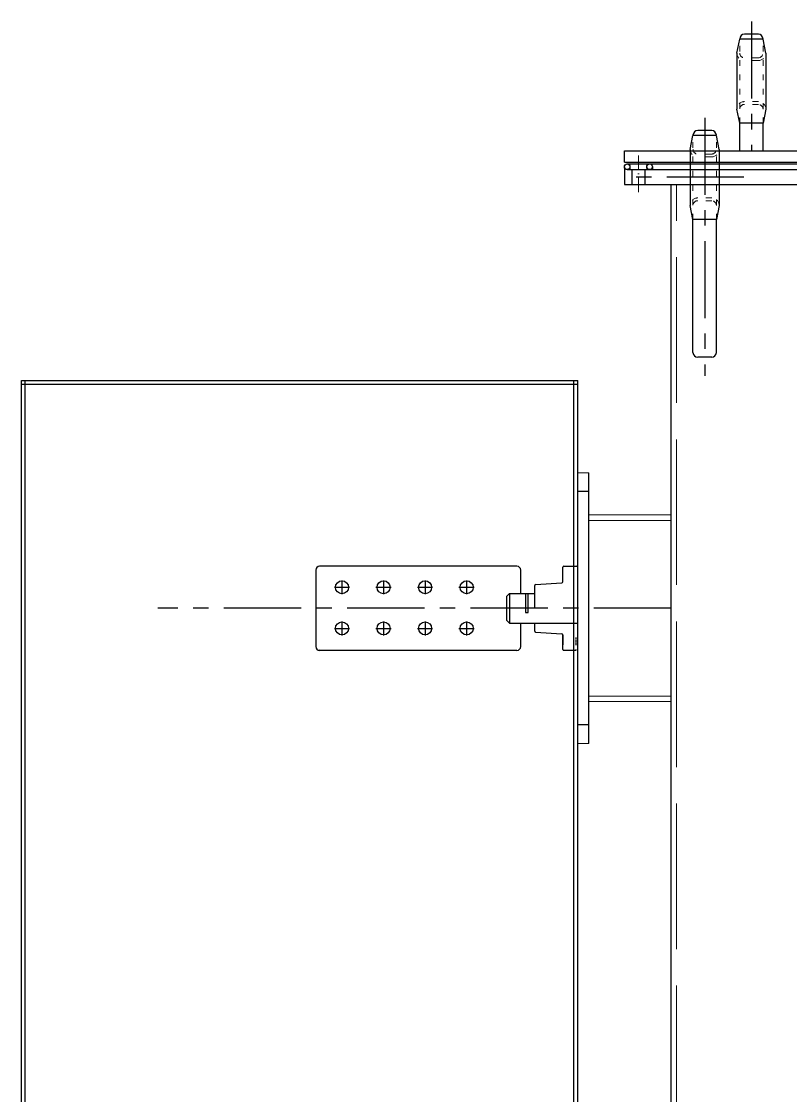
# Model space of a CAD drawing. Header units: millimetres. Extents: x 198976 to 421125, y -418833 to -203687.
# Drawn here: x 220978 to 221802, y -208636 to -207485 of the extents above; entities that cross this region are included whole.
import ezdxf

# ---------------------------------------------------------------- set-up
doc = ezdxf.new("R2010")
doc.units = ezdxf.units.MM
doc.header["$LTSCALE"] = 13
for name, pattern in [('ACAD_ISO02W100', [15, 12, -3]), ('ACAD_ISO03W100', [1.18, 0.47, -0.71]), ('ACAD_ISO10W100', [18, 12, -3, 0, -3]), ('CENTERX2', [101.6, 63.5, -12.7, 12.7, -12.7]), ('HIDDEN', [9.525, 6.35, -3.175])]:
    doc.linetypes.add(name, pattern=pattern)
for name, color, linetype in [('1', 4, 'Continuous'), ('4', 2, 'HIDDEN'), ('粗实线', 4, 'Continuous')]:
    doc.layers.add(name, color=color, linetype=linetype)
doc.layers.add('标注、文本', color=3, linetype='Continuous', lineweight=25)

msp = doc.modelspace()

# ---------------------------------------------------------------- linework, layer by layer
at = {"layer": '1', "color": 1, "linetype": 'CENTERX2', "lineweight": -3, "ltscale": 0.1}
for p, q in [((221759.71, -207485.41), (221759.71, -207624.06)), ((221709.71, -207588.57), (221709.71, -207865.03)), ((221751.76, -207652.19), (221623.71, -207652.19)), ((221313.11, -208091.57), (221329.3, -208091.57)), ((221313.21, -208091.57), (221329.4, -208091.57)), ((221321.31, -208084.1), (221321.31, -208099.05)), ((221357.61, -208091.57), (221373.8, -208091.57)), ((221357.71, -208091.57), (221373.9, -208091.57)), ((221365.81, -208084.1), (221365.81, -208099.05)), ((221402.11, -208091.57), (221418.3, -208091.57)), ((221402.21, -208091.57), (221418.4, -208091.57)), ((221410.31, -208084.1), (221410.31, -208099.05)), ((221446.61, -208091.57), (221462.8, -208091.57)), ((221446.71, -208091.57), (221462.9, -208091.57)), ((221454.81, -208084.1), (221454.81, -208099.05)), ((221673.71, -208114.06), (221124.21, -208114.06)), ((221313.11, -208135.57), (221329.3, -208135.57)), ((221313.21, -208135.57), (221329.4, -208135.57)), ((221321.31, -208128.1), (221321.31, -208143.05)), ((221357.61, -208135.57), (221373.8, -208135.57)), ((221357.71, -208135.57), (221373.9, -208135.57)), ((221365.81, -208128.1), (221365.81, -208143.05)), ((221402.11, -208135.57), (221418.3, -208135.57)), ((221402.21, -208135.57), (221418.4, -208135.57)), ((221410.31, -208128.1), (221410.31, -208143.05)), ((221446.61, -208135.57), (221462.8, -208135.57)), ((221446.71, -208135.57), (221462.9, -208135.57)), ((221454.81, -208128.1), (221454.81, -208143.05))]:
    msp.add_line(p, q, dxfattribs=at)
at = {"layer": '1'}
msp.add_lwpolyline([(221520.71, -208098.62), (221517.71, -208098.62), (221517.71, -208118.62), (221520.71, -208118.62)], close=True, dxfattribs=at)
at = {"layer": '4', "color": 1, "ltscale": 5}
for p, q in [((221585.71, -207989.06), (221573.71, -207989.06)), ((221585.71, -207989.06), (221573.71, -207989.06)), ((221585.71, -208239.06), (221573.71, -208239.06))]:
    msp.add_line(p, q, dxfattribs=at)
at = {"layer": '标注、文本'}
for p, q in [((221744.21, -207519.28), (221747.21, -207504.28)), ((221772.21, -207504.28), (221747.21, -207504.28)), ((221767.21, -207499.04), (221752.21, -207499.04)), ((221775.21, -207519.28), (221772.21, -207504.28)), ((221744.21, -207519.28), (221744.21, -207579.28)), ((221775.21, -207519.28), (221775.21, -207579.28)), ((221747.21, -207594.28), (221744.21, -207579.28)), ((221775.21, -207579.28), (221772.21, -207594.28)), ((221747.21, -207624.06), (221747.21, -207594.28)), ((221772.21, -207594.28), (221747.21, -207594.28)), ((221772.21, -207624.06), (221772.21, -207594.28)), ((221694.21, -207622.44), (221697.21, -207607.44)), ((221722.21, -207607.44), (221697.21, -207607.44)), ((221717.21, -207602.2), (221702.21, -207602.2)), ((221725.21, -207622.44), (221722.21, -207607.44)), ((221623.71, -207624.06), (222745.71, -207624.06)), ((221623.71, -207636.06), (221623.71, -207624.06)), ((221623.71, -207636.06), (221623.71, -207624.06)), ((221694.21, -207622.44), (221694.21, -207682.44)), ((221725.21, -207622.44), (221725.21, -207682.44)), ((221623.71, -207636.06), (222745.71, -207636.06)), ((221623.71, -207641.06), (221623.71, -207644.06)), ((221623.71, -207641.06), (221623.71, -207644.06)), ((221623.71, -207641.06), (221623.71, -207644.06)), ((221623.71, -207641.06), (221623.71, -207644.06)), ((221623.71, -207644.06), (221623.71, -207660.06)), ((221623.71, -207644.06), (221623.71, -207660.06)), ((221623.71, -207644.06), (221623.71, -207660.06)), ((221623.71, -207644.06), (221623.71, -207660.06)), ((221626.71, -207638.06), (222742.71, -207638.06)), ((221626.71, -207644.06), (222742.71, -207644.06)), ((221629.71, -207641.06), (221629.71, -207644.06)), ((221629.71, -207641.06), (221629.71, -207644.06)), ((221629.71, -207641.06), (221629.71, -207644.06)), ((221629.71, -207641.06), (221629.71, -207644.06)), ((221631.71, -207644.06), (221631.71, -207660.06)), ((221631.71, -207644.06), (221631.71, -207660.06)), ((221631.71, -207644.06), (221631.71, -207660.06)), ((221631.71, -207644.06), (221631.71, -207660.06)), ((221645.71, -207644.06), (221645.71, -207660.06)), ((221645.71, -207644.06), (221645.71, -207660.06)), ((221645.71, -207644.06), (221645.71, -207660.06)), ((221645.71, -207644.06), (221645.71, -207660.06)), ((221647.71, -207641.06), (221647.71, -207644.06)), ((221647.71, -207641.06), (221647.71, -207644.06)), ((221647.71, -207641.06), (221647.71, -207644.06)), ((221647.71, -207641.06), (221647.71, -207644.06)), ((221653.71, -207641.06), (221653.71, -207644.06)), ((221653.71, -207641.06), (221653.71, -207644.06)), ((221653.71, -207641.06), (221653.71, -207644.06)), ((221653.71, -207641.06), (221653.71, -207644.06)), ((221623.71, -207660.06), (222745.71, -207660.06)), ((221673.71, -209844.06), (221673.71, -207660.06)), ((221697.21, -207697.44), (221694.21, -207682.44)), ((221725.21, -207682.44), (221722.21, -207697.44)), ((221697.21, -207840.18), (221697.21, -207697.44)), ((221722.21, -207697.44), (221697.21, -207697.44)), ((221722.21, -207840.18), (221722.21, -207697.44)), ((221717.21, -207845.18), (221702.21, -207845.18)), ((220978.07, -209940.06), (220978.07, -207870.06)), ((220978.07, -207870.06), (221573.71, -207870.06)), ((220978.07, -207874.06), (221573.71, -207874.06)), ((220982.07, -209940.06), (220982.07, -207870.06)), ((221569.71, -209940.06), (221569.71, -207870.06)), ((221573.71, -208259.06), (221573.71, -207870.06)), ((221573.71, -209940.06), (221573.71, -207870.06)), ((221585.71, -208259.06), (221585.71, -207969.06))]:
    msp.add_line(p, q, dxfattribs=at)
at = {"layer": '标注、文本', "color": 2, "linetype": 'ACAD_ISO03W100', "lineweight": 18}
for p, q in [((221747.21, -207594.28), (221747.21, -207504.04)), ((221772.21, -207594.28), (221772.21, -207504.04)), ((221767.21, -207524.28), (221752.21, -207524.28)), ((221767.21, -207527.28), (221752.21, -207527.28)), ((221767.21, -207571.28), (221752.21, -207571.28)), ((221767.21, -207574.28), (221752.21, -207574.28)), ((221697.21, -207697.44), (221697.21, -207607.2)), ((221722.21, -207697.44), (221722.21, -207607.2)), ((221717.21, -207627.44), (221702.21, -207627.44)), ((221717.21, -207630.44), (221702.21, -207630.44)), ((221717.21, -207674.44), (221702.21, -207674.44)), ((221717.21, -207677.44), (221702.21, -207677.44))]:
    msp.add_line(p, q, dxfattribs=at)
at = {"layer": '标注、文本', "color": 1, "linetype": 'ACAD_ISO10W100', "lineweight": 13, "ltscale": 0.1}
msp.add_line((221638.71, -207629.08), (221638.71, -207670.76), dxfattribs=at)
msp.add_line((221638.71, -207629.08), (221638.71, -207670.76), dxfattribs=at)
msp.add_line((221638.71, -207629.08), (221638.71, -207670.76), dxfattribs=at)
msp.add_line((221638.71, -207629.08), (221638.71, -207670.76), dxfattribs=at)
at = {"layer": '标注、文本', "color": 2, "linetype": 'ACAD_ISO02W100', "lineweight": 13}
for p, q in [((221679.71, -209844.06), (221679.71, -207660.06)), ((221585.71, -207969.06), (221573.71, -207969.06)), ((221673.71, -208014.06), (221585.71, -208014.06)), ((221673.71, -208020.06), (221585.71, -208020.06)), ((221673.71, -208208.06), (221585.71, -208208.06)), ((221673.71, -208214.06), (221585.71, -208214.06)), ((221585.71, -208259.06), (221573.71, -208259.06))]:
    msp.add_line(p, q, dxfattribs=at)
at = {"layer": '标注、文本'}
for centre in [(221626.71, -207641.06), (221626.71, -207641.06), (221626.71, -207641.06), (221626.71, -207641.06), (221650.71, -207641.06), (221650.71, -207641.06), (221650.71, -207641.06), (221650.71, -207641.06)]:
    msp.add_circle(centre, 3, dxfattribs=at)
for centre, start, end in [((221752.21, -207504.04), 90, 180), ((221767.21, -207504.04), 0, 90), ((221702.21, -207607.2), 90, 180), ((221717.21, -207607.2), 0, 90), ((221702.21, -207840.18), 180, 270), ((221717.21, -207840.18), 270, 0)]:
    msp.add_arc(centre, 5, start, end, dxfattribs=at)
at = {"layer": '标注、文本', "color": 2, "linetype": 'ACAD_ISO03W100', "lineweight": 18}
for centre, radius, start, end in [((221752.21, -207519.28), 8, 180, 270), ((221752.21, -207519.28), 5, 180, 270), ((221767.21, -207519.28), 5, 270, 0), ((221767.21, -207519.28), 8, 270, 0), ((221752.21, -207579.28), 8, 90, 180), ((221752.21, -207579.28), 5, 90, 180), ((221767.21, -207579.28), 8, 0, 90), ((221767.21, -207579.28), 5, 0, 90), ((221702.21, -207622.44), 8, 180, 270), ((221702.21, -207622.44), 5, 180, 270), ((221717.21, -207622.44), 5, 270, 0), ((221717.21, -207622.44), 8, 270, 0), ((221702.21, -207682.44), 8, 90, 180), ((221702.21, -207682.44), 5, 90, 180), ((221717.21, -207682.44), 8, 0, 90), ((221717.21, -207682.44), 5, 0, 90)]:
    msp.add_arc(centre, radius, start, end, dxfattribs=at)
at = {"layer": '粗实线'}
for p, q in [((221508.71, -208069.09), (221297.21, -208069.08)), ((221557.71, -208085.63), (221557.71, -208070.06)), ((221558.71, -208069.06), (221572.71, -208069.06)), ((221573.71, -208114.06), (221573.71, -208070.06)), ((221573.71, -208114.06), (221573.71, -208070.06)), ((221293.31, -208073.08), (221293.31, -208155.08)), ((221512.71, -208098.09), (221512.71, -208073.09)), ((221512.71, -208098.09), (221512.71, -208073.09)), ((221557.71, -208085.63), (221557.7, -208075.07)), ((221557.71, -208085.65), (221557.7, -208075.08)), ((221573.71, -208114.07), (221573.71, -208074.07)), ((221573.71, -208114.07), (221573.71, -208074.07)), ((221573.71, -208114.08), (221573.71, -208074.08)), ((221573.71, -208114.08), (221573.71, -208074.08)), ((221527.71, -208114.07), (221527.71, -208089.51)), ((221527.71, -208114.08), (221527.71, -208089.52)), ((221528.64, -208088.51), (221556.77, -208086.63)), ((221528.64, -208088.52), (221556.77, -208086.64)), ((221500.71, -208098.08), (221497.71, -208101.08)), ((221500.71, -208098.09), (221497.71, -208101.09)), ((221497.71, -208127.08), (221497.71, -208101.08)), ((221497.71, -208127.09), (221497.71, -208101.09)), ((221500.71, -208098.08), (221500.71, -208130.08)), ((221500.71, -208098.08), (221527.71, -208098.08)), ((221500.71, -208098.09), (221500.71, -208130.09)), ((221500.71, -208130.08), (221497.71, -208127.08)), ((221500.71, -208130.09), (221497.71, -208127.09)), ((221500.71, -208130.08), (221573.71, -208130.08)), ((221512.71, -208155.09), (221512.71, -208130.09)), ((221527.71, -208138.63), (221527.71, -208130.07)), ((221527.71, -208138.65), (221527.71, -208130.08)), ((221528.64, -208139.63), (221556.77, -208141.51)), ((221528.64, -208139.64), (221556.77, -208141.52)), ((221557.71, -208158.06), (221557.71, -208142.5)), ((221557.71, -208142.51), (221557.71, -208153.07)), ((221557.71, -208142.52), (221557.71, -208153.08)), ((221571.65, -208145.32), (221571.65, -208147.27)), ((221571.65, -208147.27), (221572.21, -208147.27)), ((221572.21, -208148.22), (221571.65, -208148.22)), ((221572.21, -208148.22), (221571.65, -208148.22)), ((221571.65, -208148.22), (221571.65, -208150.16)), ((221571.65, -208150.16), (221572.21, -208150.16)), ((221296.97, -208159.07), (221508.71, -208159.09)), ((221508.71, -208159.09), (221296.97, -208159.07)), ((221558.71, -208159.06), (221571.22, -208159.06)), ((221572.21, -208151.11), (221571.65, -208151.11)), ((221572.21, -208151.11), (221571.65, -208151.11)), ((221571.65, -208151.11), (221571.65, -208153.06)), ((221571.65, -208153.06), (221572.21, -208153.06))]:
    msp.add_line(p, q, dxfattribs=at)
for centre in [(221321.31, -208091.55), (221365.81, -208091.55), (221410.31, -208091.55), (221454.81, -208091.55), (221321.31, -208135.55), (221365.81, -208135.55), (221410.31, -208135.55), (221454.81, -208135.55)]:
    msp.add_circle(centre, 7, dxfattribs=at)
for centre, radius, start, end in [((221297.31, -208073.08), 4, 90, 180), ((221508.71, -208073.09), 4, 0, 90), ((221558.71, -208070.06), 1, 90, 180), ((221572.71, -208070.06), 1, 0, 90), ((221528.71, -208089.51), 1, 93.81407, 180), ((221528.71, -208089.52), 1, 93.81407, 180), ((221556.71, -208085.63), 1, 273.81407, 0), ((221556.71, -208085.63), 1, 273.81407, 0), ((221556.71, -208085.65), 1, 273.81407, 0), ((221528.71, -208138.63), 1, 180, 266.18593), ((221528.71, -208138.65), 1, 180, 266.18593), ((221556.71, -208142.5), 1, 0, 86.18593), ((221556.71, -208142.51), 1, 0, 86.18593), ((221556.71, -208142.52), 1, 0, 86.18593), ((221297.31, -208155.08), 4, 180, 270), ((221508.71, -208155.09), 4, 270, 0), ((221558.71, -208158.06), 1, 180, 270), ((221571.22, -208158.06), 1, 270, 0)]:
    msp.add_arc(centre, radius, start, end, dxfattribs=at)

doc.saveas('drawing.dxf')
